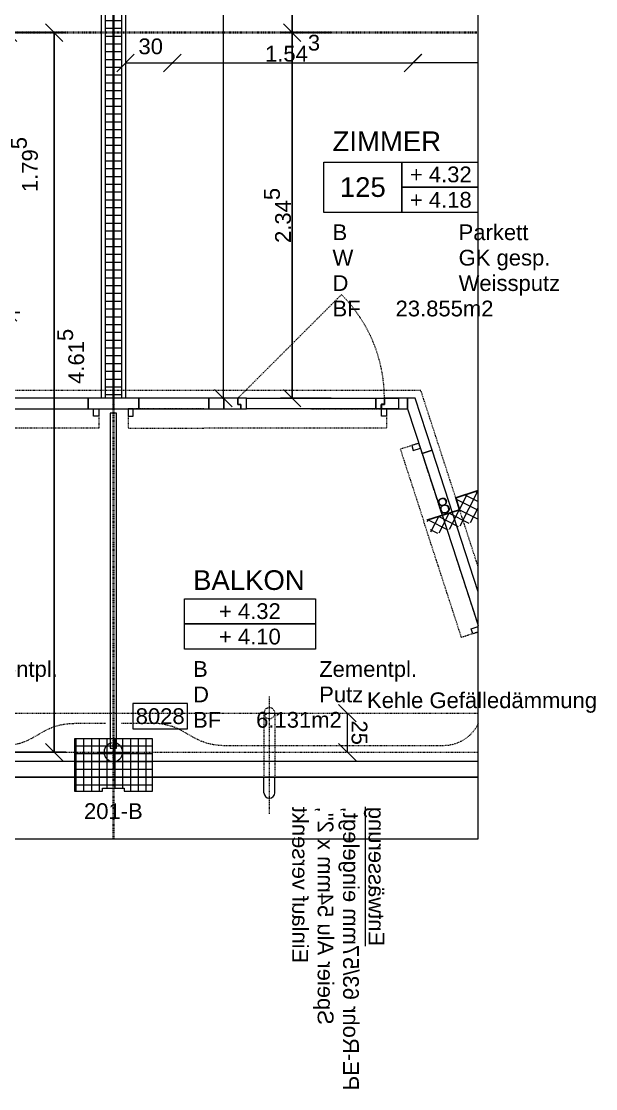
# Model space of a CAD drawing. Header units: metres. Extents: x -1 to 282, y -100 to 261.
# Drawn here: x 181.9 to 276.2, y -99.9 to 75.5 of the extents above; entities that cross this region are included whole.
import ezdxf

# ---------------------------------------------------------------- set-up
doc = ezdxf.new("R2010")
doc.units = ezdxf.units.M
doc.header["$LTSCALE"] = 0.00508
doc.header["$PDMODE"] = 1
for name, pattern in [('gestrichelt-klein', [0.19685, 0.068898, -0.127953]), ('Ohne Titel-13', [0.277778, 0.138889, -0.138889]), ('Ohne Titel-16', [0.19684, 0.069505, -0.127335]), ('Ohne Titel-2', [0.590515, 0.393675, -0.19684]), ('Ohne Titel-6', [1.0537, 0.590515, -0.19684, 0.069505, -0.19684]), ('Ohne Titel-9', [2.558905, 1.968385, -0.19684, 0.19684, -0.19684])]:
    doc.linetypes.add(name, pattern=pattern)
for name, color, linetype, lineweight in [('211.5_Beton', 7, 'Continuous', 25), ('211.5_Betonkante', 7, 'Ohne Titel-2', 18), ('211.5_Sichtbeton', 7, 'Continuous', 25), ('212.2_Betonelemente', 7, 'Continuous', 18), ('221_Fenster', 7, 'Continuous', 9), ('221_Fensterrahmen', 7, 'Continuous', 13), ('228_Sonnenschutz', 7, 'Ohne Titel-13', 9), ('Linien-0.03', 7, 'Continuous', 5), ('Linien-0.06', 7, 'Continuous', 5), ('Linien-gestrichelt', 7, 'gestrichelt-klein', 5), ('Linien-gestrichelt 0.13', 7, 'Ohne Titel-16', 13), ('Linien-stripu', 7, 'Ohne Titel-6', 5), ('Symbole', 7, 'Continuous', 5), ('Text-Raumstempel', 7, 'Continuous', 5)]:
    doc.layers.add(name, color=color, linetype=linetype, lineweight=lineweight)
for name, color, linetype, lineweight, true_color in [('271_Gipserarbeiten-LBW 15.5cm', 7, 'Continuous', 18, 0x428110), ('Bemaßung-Leichtbau', 7, 'Continuous', 5, 0xb54400), ('Bemaßung-Rohbau', 7, 'Continuous', 5, 0x000000), ('Linien-Achsen', 7, 'Ohne Titel-9', 35, 0x0099ff), ('Text-allgemein', 7, 'Continuous', 5, 0x000000), ('Text-Koordinaten', 7, 'Continuous', 5, 0x000000)]:
    doc.layers.add(name, color=color, linetype=linetype, lineweight=lineweight, true_color=true_color)
doc.styles.add('Arial', font='arial.ttf')
doc.styles.add('Arial (bold)', font='')
doc.styles.get('Arial (bold)').set_extended_font_data('Arial', bold=True)
doc.dimstyles.new('vbk_50', dxfattribs={"dimtxt": 101.016365, "dimasz": 0.002245, "dimexe": 0.0015, "dimexo": 0.003, "dimgap": 0.0005, "dimtad": 1, "dimdec": 3, "dimzin": 3, "dimdsep": 46, "dimtxsty": 'Arial', "dimblk": 'VW_SLASH', "dimblk1": 'VW_SLASH', "dimblk2": 'VW_SLASH', "dimcen": 0, "dimdle": 0.002, "dimazin": 0, "dimtfac": 0.9, "dimtdec": 3, "dimtix": 1, "dimtmove": 0, "dimatfit": 0, "dimldrblk": 'DOT', "dimfxl": 0.005, "dimfxlon": 1, "dimfrac": 2, "dimtolj": 1, "dimtzin": 3, "dimarcsym": 0})
pattern_1 = [(0, (0, 0), (3e-18, -0.05), [])]

# ---------------------------------------------------------------- blocks, each defined once
blk = doc.blocks.new('GRUP_GR_Garderobenwand (2D)')
at = {"layer": 'Linien-0.03', "linetype": 'Continuous', "lineweight": 5}
h = blk.add_hatch(dxfattribs=at)
h.set_pattern_fill('DÄMMSTOFF 1MM', angle=-90, style=0, pattern_type=2)
h.set_pattern_definition(pattern_1)
h.paths.add_polyline_path([(-0.0025, -2.4095), (-0.0525, -2.4095), (-0.0525, -6.82), (-0.0025, -6.82)])
h = blk.add_hatch(dxfattribs=at)
h.set_pattern_fill('DÄMMSTOFF 1MM', angle=-90, style=0, pattern_type=2)
h.set_pattern_definition(pattern_1)
h.paths.add_polyline_path([(0.0525, -2.4095), (0.0025, -2.4095), (0.0025, -6.82), (0.0525, -6.82)])
at = {"layer": '271_Gipserarbeiten-LBW 15.5cm'}
for p, q in [((-0.0775, -2.4095), (-0.0775, -6.82)), ((0.0775, -2.4095), (0.0775, -6.82)), ((-0.0775, -6.82), (0.0775, -6.82))]:
    blk.add_line(p, q, dxfattribs=at)
at = {"layer": 'Linien-0.03'}
for p, q in [((-0.0775, -2.4095), (-0.0775, -6.82)), ((-0.0525, -2.4095), (-0.0525, -6.82)), ((-0.0025, -2.4095), (-0.0025, -6.82)), ((0.0025, -2.4095), (0.0025, -6.82)), ((0.0525, -2.4095), (0.0525, -6.82)), ((0.0775, -2.4095), (0.0775, -6.82))]:
    blk.add_line(p, q, dxfattribs=at)
at = {"layer": 'Linien-0.03', "color": 7, "linetype": 'Continuous', "lineweight": 5}
for p, q in [((-0.0525, -2.4095), (-0.0525, -6.82)), ((-0.0025, -2.4095), (-0.0025, -6.82)), ((0.0025, -2.4095), (0.0025, -6.82)), ((0.0525, -2.4095), (0.0525, -6.82))]:
    blk.add_line(p, q, dxfattribs=at)
at = {"layer": 'Linien-0.03', "flags": 128}
blk.add_lwpolyline([(-0.02, -6.915), (0.02, -6.915), (0.02, -9.065), (-0.02, -9.065)], close=True, dxfattribs=at)
at = {"layer": 'Linien-0.03', "linetype": 'Continuous', "lineweight": 5}
blk.add_point((0, -6.82), dxfattribs=at)
blk = doc.blocks.new('228')
at = {"layer": '228_Sonnenschutz', "linetype": 'Continuous', "flags": 128}
blk.add_lwpolyline([(0.035, 0), (0.0684, 0), (0.0684, -0.0483), (0.035, -0.0483)], close=True, dxfattribs=at)
at = {"layer": '228_Sonnenschutz', "flags": 128}
blk.add_lwpolyline([(-0.4166, 0), (0.0684, 0), (0.0684, -0.125), (-0.4166, -0.125)], dxfattribs=at)
at = {"layer": 'Linien-0.03', "linetype": 'Continuous', "lineweight": 5}
blk.add_point((0, 0), dxfattribs=at)
blk = doc.blocks.new('GRUP_GR_Zi-Typ2.0 (2D)')
at = {"layer": '221_Fenster', "flags": 128}
blk.add_lwpolyline([(0.1625, -6.745), (1.3462, -6.745), (1.3462, -6.812), (0.1625, -6.812)], close=True, dxfattribs=at)
at = {"layer": '221_Fensterrahmen', "flags": 128}
blk.add_lwpolyline([(0, -6.745), (0.1625, -6.745), (0.1625, -6.812), (0, -6.812)], close=True, dxfattribs=at)
at = {"layer": '228_Sonnenschutz'}
blk.add_line((0.5791, -6.937), (1.9996, -6.937), dxfattribs=at)
at = {"layer": '221_Fensterrahmen', "color": 7, "xscale": -1, "rotation": 1.426656773092975e-05}
blk.add_blockref('228', (0.1625, -6.812), dxfattribs=at)
at = {"layer": 'Symbole', "color": 7}
blk.add_blockref('GRUP_GR_Garderobenwand (2D)', (0, 0.075), dxfattribs=at)
blk = doc.blocks.new('VW_SLASH')
at = {"color": 0, "linetype": 'ByBlock', "lineweight": -2}
blk.add_line((0.5, 0), (-1, 0), dxfattribs=at)
at = {"color": 0, "lineweight": 20, "flags": 128}
blk.add_lwpolyline([(25, 25), (-25, -25)], dxfattribs=at)
blk = doc.blocks.new('*D160')
at = {"layer": 'Bemaßung-Leichtbau', "color": 0, "lineweight": -2, "transparency": 16777216}
for p, q in [((232.8, 119.9), (224.47, 119.9)), ((226.4, 73.71), (226.4, 119.84)), ((232.8, 73.65), (224.47, 73.65))]:
    blk.add_line(p, q, dxfattribs=at)
at = {"layer": 'Defpoints', "color": 0, "transparency": 16777216}
for p in [(226.4, 119.9), (254.32, 119.9), (254.32, 73.65)]:
    blk.add_point(p, dxfattribs=at)
at = {"layer": 'Bemaßung-Leichtbau', "color": 0, "lineweight": -2, "transparency": 16777216, "xscale": 0.05752405278592275, "yscale": 0.05752405278592275, "zscale": 0.05752405278592275}
for p, rotation in [((226.4, 119.9), 90), ((226.4, 73.65), 270)]:
    blk.add_blockref('VW_SLASH', p, dxfattribs=dict(at, rotation=rotation))
at = {"layer": 'Bemaßung-Leichtbau', "color": 0, "transparency": 16777216, "insert": (224, 96.78), "char_height": 2.5886, "attachment_point": 5, "rotation": 90, "style": 'Arial'}
blk.add_mtext('\\A1;1.80\\S5^ ;', dxfattribs=at)
blk = doc.blocks.new('_DOT')
at = {"color": 0, "linetype": 'ByBlock', "lineweight": -2}
blk.add_line((-0.5, 0), (-1, 0), dxfattribs=at)
at = {"color": 0, "linetype": 'ByBlock', "const_width": 0.5}
blk.add_lwpolyline([(-0.25, 0, 1), (0.25, 0, 1)], format="xyb", close=True, dxfattribs=at)
blk = doc.blocks.new('*D161')
at = {"layer": 'Bemaßung-Leichtbau', "color": 0, "lineweight": -2, "transparency": 16777216}
for p, q in [((232.8, 73.65), (224.47, 73.65)), ((226.4, 13.62), (226.4, 73.59)), ((232.8, 13.56), (224.47, 13.56))]:
    blk.add_line(p, q, dxfattribs=at)
at = {"layer": 'Defpoints', "color": 0, "transparency": 16777216}
for p in [(226.4, 73.65), (254.32, 73.65), (239.94, 13.56)]:
    blk.add_point(p, dxfattribs=at)
at = {"layer": 'Bemaßung-Leichtbau', "color": 0, "lineweight": -2, "transparency": 16777216, "xscale": 0.05752405278592275, "yscale": 0.05752405278592275, "zscale": 0.05752405278592275}
for p, rotation in [((226.4, 73.65), 90), ((226.4, 13.56), 270)]:
    blk.add_blockref('VW_SLASH', p, dxfattribs=dict(at, rotation=rotation))
at = {"layer": 'Bemaßung-Leichtbau', "color": 0, "transparency": 16777216, "insert": (224, 43.6), "char_height": 2.5886, "attachment_point": 5, "rotation": 90, "style": 'Arial'}
blk.add_mtext('\\A1;2.34\\S5^ ;', dxfattribs=at)
blk = doc.blocks.new('MÖB_GR_Vorhangschiene-2')
at = {"layer": 'Linien-stripu', "flags": 128}
blk.add_lwpolyline([(2.5715, 1.993), (2.5715, 1.843, -0.078702), (2.4943, 1.3552), (2.3923, 1.0413, -0.078657), (2.1233, 0.5133), (1.9604, 0.289, -0.240126), (1.475, 0.0416), (0.7132, 0.0413, -0.131652), (0.5132, 0.0949), (0.45, 0.1314, 0.131652), (0.25, 0.185), (0.05, 0.185)], format="xyb", dxfattribs=at)
blk = doc.blocks.new('Stamp CW-113')
at = {"layer": 'Text-Raumstempel', "flags": 128}
for points in [[(0.1, -0.297), (0.94, -0.297), (0.94, -0.458), (0.1, -0.458)], [(0.1, -0.458), (0.94, -0.458), (0.94, -0.619), (0.1, -0.619)]]:
    blk.add_lwpolyline(points, close=True, dxfattribs=at)
at = {"layer": 'Text-Raumstempel', "linetype": 'Continuous', "lineweight": 5}
for p in [(0, 0), (1.04, 0), (0, -1.22), (1.04, -1.22)]:
    blk.add_point(p, dxfattribs=at)
at = {"layer": 'Text-Raumstempel', "line_spacing_factor": 0.967741, "style": 'Arial'}
for s, insert, char_height, attachment_point in [('BALKON', (0.156, -0.2417), 0.12627, 7), ('B^I^IZementpl.\\PD^I^IPutz\\PBF^I6.508m2', (0.156, -0.6964), 0.101016, 1)]:
    blk.add_mtext(s, dxfattribs=dict(at, insert=insert, char_height=char_height, attachment_point=attachment_point))
at = {"layer": 'Text-Raumstempel', "insert": (0.52, -0.458), "char_height": 0.10102, "width": 0.778093, "attachment_point": 5, "line_spacing_factor": 0.967741, "style": 'Arial'}
blk.add_mtext('+ 4.32\\P+ 4.10', dxfattribs=at)
blk = doc.blocks.new('Stamp CW-114')
at = {"layer": 'Text-Raumstempel', "flags": 128}
for points in [[(0.1, -0.297), (0.94, -0.297), (0.94, -0.458), (0.1, -0.458)], [(0.1, -0.458), (0.94, -0.458), (0.94, -0.619), (0.1, -0.619)]]:
    blk.add_lwpolyline(points, close=True, dxfattribs=at)
at = {"layer": 'Text-Raumstempel', "linetype": 'Continuous', "lineweight": 5}
for p in [(0, 0), (1.04, 0), (0, -1.22), (1.04, -1.22)]:
    blk.add_point(p, dxfattribs=at)
at = {"layer": 'Text-Raumstempel', "line_spacing_factor": 0.967741, "style": 'Arial'}
for s, insert, char_height, attachment_point in [('BALKON', (0.156, -0.2417), 0.12627, 7), ('B^I^IZementpl.\\PD^I^IPutz\\PBF^I6.131m2', (0.156, -0.6964), 0.101016, 1)]:
    blk.add_mtext(s, dxfattribs=dict(at, insert=insert, char_height=char_height, attachment_point=attachment_point))
at = {"layer": 'Text-Raumstempel', "insert": (0.52, -0.458), "char_height": 0.10102, "width": 0.778093, "attachment_point": 5, "line_spacing_factor": 0.967741, "style": 'Arial'}
blk.add_mtext('+ 4.32\\P+ 4.10', dxfattribs=at)
blk = doc.blocks.new('E_GR_01')
at = {"layer": '212.2_Betonelemente', "linetype": 'Continuous', "lineweight": 5}
h = blk.add_hatch(dxfattribs=at)
h.set_pattern_fill('BETONFERTIGTEIL 1MM', style=0, pattern_type=2)
h.set_pattern_definition([(0, (0, 0), (0, 0.05), []), (90, (0, 0), (0.05, 0), [])])
h.paths.add_polyline_path([(-0.25, 0.085), (-0.25, -0.25), (-0.07, -0.25), (-0.07, -0.23), (0.07, -0.23), (0.07, -0.25), (0.25, -0.25), (0.25, 0.085)])
at = {"layer": '211.5_Beton', "linetype": 'Continuous', "lineweight": 5}
blk.add_point((0, 0), dxfattribs=at)
at = {"layer": '212.2_Betonelemente', "flags": 128}
blk.add_lwpolyline([(-0.25, 0.085), (-0.25, -0.25), (-0.07, -0.25), (-0.07, -0.23), (0.07, -0.23), (0.07, -0.25), (0.25, -0.25), (0.25, 0.085)], close=True, dxfattribs=at)
at = {"layer": '212.2_Betonelemente', "linetype": 'Continuous', "lineweight": 5}
blk.add_point((0, 0), dxfattribs=at)
blk = doc.blocks.new('*D171')
at = {"layer": 'Bemaßung-Rohbau', "color": 0, "lineweight": -2, "transparency": 16777216}
for p, q in [((173.31, 73.65), (181.64, 73.65)), ((179.72, 27.71), (179.72, 73.59)), ((173.31, 27.65), (181.64, 27.65))]:
    blk.add_line(p, q, dxfattribs=at)
at = {"layer": 'Defpoints', "color": 0, "transparency": 16777216}
for p in [(163.86, 73.65), (179.72, 73.65), (78.52, 27.65)]:
    blk.add_point(p, dxfattribs=at)
at = {"layer": 'Bemaßung-Rohbau', "color": 0, "lineweight": -2, "transparency": 16777216, "xscale": 0.05752405278592275, "yscale": 0.05752405278592275, "zscale": 0.05752405278592275}
for p, rotation in [((179.72, 73.65), 90), ((179.72, 27.65), 270)]:
    blk.add_blockref('VW_SLASH', p, dxfattribs=dict(at, rotation=rotation))
at = {"layer": 'Bemaßung-Rohbau', "color": 0, "transparency": 16777216, "insert": (182.43, 51.96), "char_height": 2.5886, "attachment_point": 5, "rotation": 90, "style": 'Arial'}
blk.add_mtext('\\A1;1.79\\S5^ ;', dxfattribs=at)
blk = doc.blocks.new('*D176')
at = {"layer": 'Bemaßung-Rohbau', "color": 0, "lineweight": -2, "transparency": 16777216}
for p, q in [((180.91, 73.65), (189.23, 73.65)), ((187.31, -44.55), (187.31, 73.59)), ((180.91, -44.61), (189.23, -44.61))]:
    blk.add_line(p, q, dxfattribs=at)
at = {"layer": 'Defpoints', "color": 0, "transparency": 16777216}
for p in [(163.86, 73.65), (187.31, 73.65), (163.86, -44.61)]:
    blk.add_point(p, dxfattribs=at)
at = {"layer": 'Bemaßung-Rohbau', "color": 0, "lineweight": -2, "transparency": 16777216, "xscale": 0.05752405278592275, "yscale": 0.05752405278592275, "zscale": 0.05752405278592275}
for p, rotation in [((187.31, 73.65), 90), ((187.31, -44.61), 270)]:
    blk.add_blockref('VW_SLASH', p, dxfattribs=dict(at, rotation=rotation))
at = {"layer": 'Bemaßung-Rohbau', "color": 0, "transparency": 16777216, "insert": (190.03, 20.44), "char_height": 2.5886, "attachment_point": 5, "rotation": 90, "style": 'Arial'}
blk.add_mtext('\\A1;4.61\\S5^ ;', dxfattribs=at)
blk = doc.blocks.new('Stamp CW-177')
at = {"layer": 'Linien-0.03', "color": 5, "lineweight": 13, "true_color": 0x0000ff, "flags": 128}
blk.add_lwpolyline([(0.125, -0.1506), (0.475, -0.1506), (0.475, -0.3116), (0.125, -0.3116)], close=True, dxfattribs=at)
at = {"layer": 'Linien-Achsen', "color": 5, "linetype": 'Continuous', "lineweight": 13, "true_color": 0x0000ff}
for p, q in [((0, -0.1), (0, 0.1)), ((-0.1, 0), (0.1, 0))]:
    blk.add_line(p, q, dxfattribs=at)
blk.add_circle((0, 0), 0.06, dxfattribs=at)
at = {"layer": 'Text-Raumstempel', "linetype": 'Continuous', "lineweight": 5}
blk.add_point((0, 0), dxfattribs=at)
at = {"layer": 'Text-Raumstempel', "color": 5, "true_color": 0x0000ff, "extrusion": (0, 0, -1), "insert": (0.3, -0.2304), "char_height": 0.10102, "width": 0.35, "attachment_point": 5, "text_direction": (1, 0, 0), "line_spacing_factor": 0.967741, "style": 'Arial'}
blk.add_mtext('8028', dxfattribs=at)
blk = doc.blocks.new('*D180')
at = {"layer": 'Defpoints', "color": 0, "transparency": 16777216}
for p in [(224.57, -38.2), (235.46, -38.2), (224.57, -44.61)]:
    blk.add_point(p, dxfattribs=at)
at = {"layer": 'Linien-0.03', "color": 0, "lineweight": -2, "transparency": 16777216}
for p, q in [((235.33, -38.2), (235.5, -38.2)), ((235.46, -44.55), (235.46, -38.26)), ((235.33, -44.61), (235.5, -44.61))]:
    blk.add_line(p, q, dxfattribs=at)
at = {"layer": 'Linien-0.03', "color": 0, "lineweight": -2, "transparency": 16777216, "xscale": 0.05752405278592275, "yscale": 0.05752405278592275, "zscale": 0.05752405278592275}
for p, rotation in [((235.46, -38.2), 90), ((235.46, -44.61), 270)]:
    blk.add_blockref('VW_SLASH', p, dxfattribs=dict(at, rotation=rotation))
at = {"layer": 'Linien-0.03', "color": 0, "transparency": 16777216, "insert": (237.43, -41.41), "char_height": 2.589, "attachment_point": 5, "rotation": 270, "style": 'Arial'}
blk.add_mtext('\\A1;25', dxfattribs=at)
blk = doc.blocks.new('FEN_GR-Tür')
at = {"layer": '221_Fenster', "flags": 128}
blk.add_lwpolyline([(-0.415, 0.035), (0.415, 0.035), (0.415, -0.032), (-0.415, -0.032)], close=True, dxfattribs=at)
at = {"layer": '221_Fensterrahmen', "flags": 128}
for points in [[(-0.56, 0.035), (-0.56, -0.032), (-0.45, -0.032), (-0.45, -0.004), (-0.47, -0.004), (-0.47, 0.035)], [(-0.47, 0.035), (-0.47, -0.004), (-0.45, -0.004), (-0.45, -0.032), (-0.415, -0.032), (-0.415, 0.035)], [(0.47, 0.035), (0.47, -0.004), (0.45, -0.004), (0.45, -0.032), (0.415, -0.032), (0.415, 0.035)], [(0.56, 0.035), (0.56, -0.032), (0.45, -0.032), (0.45, -0.004), (0.47, -0.004), (0.47, 0.035)]]:
    blk.add_lwpolyline(points, close=True, dxfattribs=at)
at = {"layer": 'Linien-gestrichelt'}
blk.add_line((-0.47, 0.035), (0.1947, 0.6997), dxfattribs=at)
blk.add_arc((-0.47, 0.035), 0.94, 0, 45, dxfattribs=at)
blk = doc.blocks.new('*E186')
at = {"layer": '221_Fenster', "flags": 128}
blk.add_lwpolyline([(15.7, 39.31), (4.16, 39.31), (4.16, 37.59), (15.7, 37.59)], close=True, dxfattribs=at)
for points in [[(52.35, 30.78), (50.72, 30.25), (59.68, 2.66), (59.91, 2.73)], [(59.91, 7.51), (52.35, 30.78)]]:
    blk.add_lwpolyline(points, dxfattribs=at)
at = {"layer": '221_Fensterrahmen', "flags": 128}
for points in [[(4.16, 37.59), (4.16, 39.31), (0, 39.31), (0, 37.59)], [(18.13, 37.59), (18.13, 39.31), (15.7, 39.31), (15.7, 37.59)], [(44.53, 38.31), (44.02, 38.31), (44.02, 37.59), (48.33, 37.59), (48.33, 39.31), (44.53, 39.31)], [(52.35, 30.78), (49.58, 39.31), (48.33, 39.31), (48.33, 37.59), (50.72, 30.25)]]:
    blk.add_lwpolyline(points, close=True, dxfattribs=at)
blk.add_lwpolyline([(59.91, 2.73), (59.68, 2.66), (59.91, 1.95)], dxfattribs=at)
at = {"layer": '228_Sonnenschutz'}
for p, q in [((32.45, 34.39, 0), (14.84, 34.39, 0)), ((53.34, 11.82, 0), (50.97, 19.11, 0))]:
    blk.add_line(p, q, dxfattribs=at)
at = {"layer": '228_Sonnenschutz', "flags": 128}
for points in [[(56.38, 12.81), (59.91, 1.95)], [(59.91, 0.89), (57.18, 0), (53.34, 11.82)]]:
    blk.add_lwpolyline(points, dxfattribs=at)
at = {"layer": '228_Sonnenschutz', "linetype": 'Continuous', "flags": 128}
blk.add_lwpolyline([(59.91, 0.89), (59.05, 0.61), (58.78, 1.42), (59.91, 1.79)], dxfattribs=at)
at = {"layer": 'Bemaßung-Leichtbau', "linetype": 'Continuous', "lineweight": 5}
for p in [(0, 152.33, 0), (1.99, 152.33, 0), (9.93, 152.33, 0), (35.78, 145.66, 0), (49.2, 145.66, 0), (49.2, 145.66, 0)]:
    blk.add_point(p, dxfattribs=at)
at = {"layer": 'Bemaßung-Rohbau', "linetype": 'Continuous', "lineweight": 5}
blk.add_point((49.58, 39.31, 0), dxfattribs=at)
at = {"layer": 'Linien-0.03', "linetype": 'Continuous', "lineweight": 5}
blk.add_point((59.68, 2.66, 0), dxfattribs=at)
at = {"layer": '221_Fenster', "color": 7, "extrusion": (0, 0, -1), "xscale": -25.62519252307169, "yscale": 25.62519252307169, "zscale": -25.62519252307169}
blk.add_blockref('FEN_GR-Tür', (-32.48, 38.41, 0), dxfattribs=at)
at = {"layer": '221_Fensterrahmen', "color": 7, "xscale": -25.62519252307169, "yscale": 25.62519252307169, "zscale": 25.62519252307169}
blk.add_blockref('228', (4.16, 37.59, 0), dxfattribs=at)
at = {"layer": '221_Fensterrahmen', "color": 7, "extrusion": (0, 0, -1), "xscale": -25.62519252307169, "yscale": 25.62519252307169, "zscale": -25.62519252307169}
blk.add_blockref('228', (-43.12, 37.59, 0), dxfattribs=at)
at = {"layer": '221_Fensterrahmen', "color": 7, "xscale": -25.62519252307169, "yscale": 25.62519252307169, "zscale": 25.62519252307169, "rotation": 288.0001310296965}
blk.add_blockref('228', (50.72, 30.25, 0), dxfattribs=at)
blk = doc.blocks.new('*D190')
at = {"layer": 'Bemaßung-Leichtbau', "color": 0, "lineweight": -2, "transparency": 16777216}
for p, q in [((199.01, 68.78), (199.01, 68.61)), ((206.64, 68.65), (199.07, 68.65)), ((206.7, 68.78), (206.7, 68.61))]:
    blk.add_line(p, q, dxfattribs=at)
at = {"layer": 'Defpoints', "color": 0, "transparency": 16777216}
for p in [(199.01, 126.58), (206.7, 126.58), (199.01, 68.65)]:
    blk.add_point(p, dxfattribs=at)
at = {"layer": 'Bemaßung-Leichtbau', "color": 0, "lineweight": -2, "transparency": 16777216, "xscale": 0.05752405278592275, "yscale": 0.05752405278592275, "zscale": 0.05752405278592275, "rotation": 180}
blk.add_blockref('VW_SLASH', (199.01, 68.65), dxfattribs=at)
at = {"layer": 'Bemaßung-Leichtbau', "color": 0, "lineweight": -2, "transparency": 16777216, "xscale": 0.05752405278592275, "yscale": 0.05752405278592275, "zscale": 0.05752405278592275}
blk.add_blockref('VW_SLASH', (206.7, 68.65), dxfattribs=at)
at = {"layer": 'Bemaßung-Leichtbau', "color": 0, "transparency": 16777216, "insert": (203.16, 71.37), "char_height": 2.589, "attachment_point": 5, "style": 'Arial'}
blk.add_mtext('\\A1;30', dxfattribs=at)
blk = doc.blocks.new('*D191')
at = {"layer": 'Bemaßung-Leichtbau', "color": 0, "lineweight": -2, "transparency": 16777216}
for p, q in [((206.7, 68.78), (206.7, 68.61)), ((246.17, 68.65), (206.76, 68.65)), ((246.23, 68.78), (246.23, 68.61))]:
    blk.add_line(p, q, dxfattribs=at)
at = {"layer": 'Defpoints', "color": 0, "transparency": 16777216}
for p in [(206.7, 126.58), (246.23, 119.9), (206.7, 68.65)]:
    blk.add_point(p, dxfattribs=at)
at = {"layer": 'Bemaßung-Leichtbau', "color": 0, "lineweight": -2, "transparency": 16777216, "xscale": 0.05752405278592275, "yscale": 0.05752405278592275, "zscale": 0.05752405278592275, "rotation": 180}
blk.add_blockref('VW_SLASH', (206.7, 68.65), dxfattribs=at)
at = {"layer": 'Bemaßung-Leichtbau', "color": 0, "lineweight": -2, "transparency": 16777216, "xscale": 0.05752405278592275, "yscale": 0.05752405278592275, "zscale": 0.05752405278592275}
blk.add_blockref('VW_SLASH', (246.23, 68.65), dxfattribs=at)
at = {"layer": 'Bemaßung-Leichtbau', "color": 0, "transparency": 16777216, "insert": (226.46, 71.07), "char_height": 2.5886, "attachment_point": 5, "style": 'Arial'}
blk.add_mtext('\\A1;1.54\\S3^ ;', dxfattribs=at)
blk = doc.blocks.new('*D200')
at = {"layer": 'Bemaßung-Leichtbau', "color": 0, "lineweight": -2, "transparency": 16777216}
for p, q in [((214.96, 126.58), (215.13, 126.58)), ((215.09, 13.62), (215.09, 126.52)), ((214.96, 13.56), (215.13, 13.56))]:
    blk.add_line(p, q, dxfattribs=at)
at = {"layer": 'Defpoints', "color": 0, "transparency": 16777216}
for p in [(206.95, 126.58), (215.09, 126.58), (206.4, 13.56)]:
    blk.add_point(p, dxfattribs=at)
at = {"layer": 'Bemaßung-Leichtbau', "color": 0, "lineweight": -2, "transparency": 16777216, "xscale": 0.05752405278592275, "yscale": 0.05752405278592275, "zscale": 0.05752405278592275}
for p, rotation in [((215.09, 126.58), 90), ((215.09, 13.56), 270)]:
    blk.add_blockref('VW_SLASH', p, dxfattribs=dict(at, rotation=rotation))
at = {"layer": 'Bemaßung-Leichtbau', "color": 0, "transparency": 16777216, "insert": (217.81, 82.01), "char_height": 2.589, "attachment_point": 5, "rotation": 90, "style": 'Arial'}
blk.add_mtext('\\A1;4.41', dxfattribs=at)
blk = doc.blocks.new('*E242')
at = {"layer": 'Linien-gestrichelt', "lineweight": 18, "flags": 128}
blk.add_lwpolyline([(0, 51.25), (58.49, 51.25), (104.84, 36.19), (116.6, 0), (225.58, 0)], dxfattribs=at)
at = {"layer": 'Linien-0.03', "insert": (207.33, 3.42), "char_height": 2.5886, "attachment_point": 1, "line_spacing_factor": 0.967741, "style": 'Arial'}
blk.add_mtext('Kehle Gefälledämmung', dxfattribs=at)
blk = doc.blocks.new('*E244')
at = {"layer": 'Linien-stripu', "elevation": 0, "flags": 128}
blk.add_lwpolyline([(59.91, 4.66, -0.286991), (54.15, 1.06), (18.28, 1.06, -0.131652), (13.15, 2.43), (11.53, 3.37, 0.131652), (6.41, 4.74), (1.28, 4.74)], format="xyb", dxfattribs=at)
at = {"layer": 'Linien-stripu', "linetype": 'Continuous', "lineweight": 5}
blk.add_point((0, 0, 0), dxfattribs=at)
blk = doc.blocks.new('*E246')
at = {"layer": 'Linien-0.03', "linetype": 'Continuous', "lineweight": 5}
for p in [(0, 39.95), (0, 0)]:
    blk.add_point(p, dxfattribs=at)
at = {"layer": 'Text-Raumstempel', "flags": 128}
blk.add_lwpolyline([(2.43, 27.7), (15.25, 27.7), (15.25, 19.45), (2.43, 19.45)], close=True, dxfattribs=at)
for points in [[(15.25, 27.7), (27.78, 27.7)], [(27.78, 23.58), (15.25, 23.58), (15.25, 27.7)], [(15.25, 23.58), (27.78, 23.58)], [(27.78, 19.45), (15.25, 19.45), (15.25, 23.58)]]:
    blk.add_lwpolyline(points, dxfattribs=at)
at = {"layer": 'Text-Raumstempel', "line_spacing_factor": 0.967741, "style": 'Arial'}
for s, insert, char_height, attachment_point in [('\\PZIMMER', (3.87, 37.97), 3.236, 1), ('+ 4.32\\P+ 4.18', (21.65, 23.58), 2.589, 5), ('125', (8.84, 23.58), 3.236, 5), ('B^I^IParkett\\PW^I^IGK gesp.^I\\PD^I^IWeissputz\\PBF^I23.855m2', (3.87, 17.47), 2.5886, 1)]:
    blk.add_mtext(s, dxfattribs=dict(at, insert=insert, char_height=char_height, attachment_point=attachment_point))
blk = doc.blocks.new('*E248')
at = {"layer": 'Linien-0.03', "linetype": 'Continuous', "lineweight": 5}
for p in [(0, 45.05), (0, 0)]:
    blk.add_point(p, dxfattribs=at)
at = {"layer": 'Text-Raumstempel', "flags": 128}
blk.add_lwpolyline([(2.43, 32.8), (15.25, 32.8), (15.25, 24.55), (2.43, 24.55)], close=True, dxfattribs=at)
for points in [[(15.25, 32.8), (27.78, 32.8)], [(27.78, 28.67), (15.25, 28.67), (15.25, 32.8)], [(15.25, 28.67), (27.78, 28.67)], [(27.78, 24.55), (15.25, 24.55), (15.25, 28.67)]]:
    blk.add_lwpolyline(points, dxfattribs=at)
at = {"layer": 'Text-Raumstempel', "line_spacing_factor": 0.967741, "style": 'Arial'}
for s, insert, char_height, attachment_point in [('Typ 1.0{\\H1.25x;\\PBAD}', (3.87, 43.07), 2.5886, 1), ('+ 4.32\\P+ 4.18', (21.65, 28.67), 2.589, 5), ('125.1', (8.84, 28.67), 3.236, 5), ('B^I^IPlatten\\PW^I^IPlatten\\PD^I^IGK abgeh.\\PBF^I5.220m2', (3.87, 22.56), 2.5886, 1)]:
    blk.add_mtext(s, dxfattribs=dict(at, insert=insert, char_height=char_height, attachment_point=attachment_point))
at = {"layer": 'Text-Raumstempel', "insert": (3.87, 4.54), "char_height": 1.9414, "width": 37.5153, "attachment_point": 1, "line_spacing_factor": 0.967741, "style": 'Arial (bold)'}
blk.add_mtext('siehe Pl.-Nr. 7509', dxfattribs=at)
blk = doc.blocks.new('E_GR_221')
at = {"layer": 'Linien-0.03', "linetype": 'Continuous', "lineweight": 5}
for p in [(0, 0), (0.022, 0), (-0.2896, -0.25), (0.1982, -0.3273)]:
    blk.add_point(p, dxfattribs=at)
at = {"layer": 'Text-allgemein', "insert": (-0.0579, -0.3655), "char_height": 0.10102, "attachment_point": 2, "rotation": 351, "line_spacing_factor": 0.967741, "style": 'Arial'}
blk.add_mtext('221', dxfattribs=at)
blk = doc.blocks.new('E_GR_202')
at = {"layer": 'Linien-0.03', "linetype": 'Continuous', "lineweight": 5}
for p in [(-0.3361, 0.2255), (0, 0), (-0.1816, -0.25)]:
    blk.add_point(p, dxfattribs=at)
at = {"layer": 'Text-allgemein', "insert": (-0.3509, -0.0781), "char_height": 0.10102, "attachment_point": 2, "rotation": 288, "line_spacing_factor": 0.967741, "style": 'Arial'}
blk.add_mtext('202', dxfattribs=at)
blk = doc.blocks.new('E_GR_201-B')
at = {"layer": 'Linien-0.03', "linetype": 'Continuous', "lineweight": 5}
for p in [(0, 0), (-0.25, -0.25), (0.25, -0.25)]:
    blk.add_point(p, dxfattribs=at)
at = {"layer": 'Text-allgemein', "insert": (0, -0.3274), "char_height": 0.10102, "attachment_point": 2, "line_spacing_factor": 0.967741, "style": 'Arial'}
blk.add_mtext('201-B', dxfattribs=at)
blk = doc.blocks.new('*E249')
at = {"layer": '211.5_Beton', "color": 7, "xscale": 25.62519252307169, "yscale": 25.62519252307169, "zscale": 25.62519252307169}
for name, p in [('E_GR_221', (7.42, 62.28)), ('E_GR_202', (61.88, 11.03)), ('E_GR_201-B', (115.61, 11.03))]:
    blk.add_blockref(name, p, dxfattribs=at)
blk = doc.blocks.new('*E251')
at = {"layer": '211.5_Sichtbeton', "color": 7, "linetype": 'Continuous', "lineweight": 5}
for p, q in [((5.44, 1.22), (8.4, 7.02)), ((3.72, 0.66), (6.68, 6.47)), ((4.8, 5.61), (4.95, 5.91)), ((4.8, 5.61), (8.4, 3.78)), ((6.23, 6.32), (8.4, 5.21)), ((7.95, 6.88), (8.4, 6.65)), ((5.36, 3.88), (8.4, 2.34)), ((7.16, 1.78), (8.4, 4.2)), ((0.06, 1.95), (0.19, 2.21)), ((0.19, 2.21), (3.42, 0.56)), ((0.62, 0.23), (1.92, 2.77)), ((1.92, 2.77), (5.14, 1.12)), ((1.99, 0.1), (3.64, 3.33)), ((3.64, 3.33), (6.87, 1.68)), ((0.5, 0.61), (1.7, 0))]:
    blk.add_line(p, q, dxfattribs=at)
at = {"layer": '211.5_Sichtbeton', "flags": 128}
blk.add_lwpolyline([(8.4, 7.03), (4.73, 5.83), (5.36, 3.88), (0, 2.14)], dxfattribs=at)
at = {"layer": 'Linien-0.03', "insert": (4.11, 3.59), "char_height": 2.59, "attachment_point": 9, "rotation": 18, "line_spacing_factor": 0.967741, "style": 'Arial'}
blk.add_mtext('8', dxfattribs=at)
blk = doc.blocks.new('*E181')
at = {"layer": 'Linien-0.03', "lineweight": 13}
for p, q in [((18.322, 48.3389, 0), (18.322, 50.9014, 0)), ((20.1158, 48.3389, 0), (20.1158, 50.9014, 0))]:
    blk.add_line(p, q, dxfattribs=at)
blk.add_arc((19.2189, 48.3389, 0), 0.8969, 180, 0, dxfattribs=at)
at = {"layer": 'Linien-0.03', "linetype": 'Continuous', "lineweight": 5}
for p in [(19.2189, 61.4078, 0), (0, 48.5952, 0), (0, 48.5952, 0), (38.4378, 48.5952, 0), (38.4378, 48.5952, 0)]:
    blk.add_point(p, dxfattribs=at)
at = {"layer": 'Linien-gestrichelt 0.13'}
for p, q in [((18.322, 61.4078, 0), (18.322, 50.9014, 0)), ((20.1158, 61.4078, 0), (20.1158, 50.9014, 0))]:
    blk.add_line(p, q, dxfattribs=at)
for start, end in [(0, 180), (180, 0)]:
    blk.add_arc((19.2189, 61.4078, 0), 0.8969, start, end, dxfattribs=at)
at = {"layer": 'Linien-stripu', "lineweight": 13}
for p, q in [((19.2189, 44.8795, 0), (19.2189, 64.1299, 0)), ((17.297, 61.4078, 0), (21.1408, 61.4078, 0))]:
    blk.add_line(p, q, dxfattribs=at)
at = {"layer": 'Linien-0.03', "extrusion": (0, 0, -1), "insert": (30.5162, 46.0326, 0), "char_height": 2.588564, "attachment_point": 6, "text_direction": (0, 1, 0), "line_spacing_factor": 0.967741, "style": 'Arial'}
blk.add_mtext('{\\LEntwässerung}\\PPE-Rohr 63/57mm eingelegt,\\PSpeier Alu 54mm x 2", \\PEinlauf versenkt', dxfattribs=at)
at = {"layer": 'Linien-0.03'}
dim = blk.add_linear_dim(base=(32.0315, 61.4078, 0), p1=(21.1408, 55.0015, 0), p2=(21.1408, 61.4078, 0), angle=270, text='25', dimstyle='vbk_50', override={"dimscale": 25.625193, "dimtxt": 0.101016, "dimgap": 0.025, "dimlfac": 0.039024, "dimpost": '<>', "dimtxsty": 'Arial', "dimtmove": 2}, dxfattribs=at)
dim.commit()
dim.dimension.update_dxf_attribs({"geometry": '*D180', "text_midpoint": (33.9938, 58.2046, 0), "insert": (-203.4313, 99.6114)})
blk = doc.blocks.new('*E201')
at = {"layer": 'Bemaßung-Leichtbau'}
for p, q in [((49.2004, 56.6603), (49.2004, 56.4937)), ((59.9114, 56.5322), (49.2579, 56.5322))]:
    blk.add_line(p, q, dxfattribs=at)
at = {"layer": 'Bemaßung-Leichtbau', "xscale": 0.05752405278592275, "yscale": 0.05752405278592275, "zscale": 0.05752405278592275, "rotation": 180}
blk.add_blockref('VW_SLASH', (49.2004, 56.5322), dxfattribs=at)
at = {"layer": 'Bemaßung-Leichtbau'}
for base, p1, p2, angle, text, picture, middle, dimtype in [((18.0658, 114.4579), (9.3794, 1.4383), (9.9298, 114.4579), 270, '4.41', '*D200', (20.7856, 69.8911), 160), ((1.986, 56.5322), (9.6735, 114.4579), (1.986, 114.4579), 180, '30', '*D190', (6.1397, 59.252), 161)]:
    dim = blk.add_linear_dim(base=base, p1=p1, p2=p2, angle=angle, text=text, dimstyle='vbk_50', override={"dimscale": 25.625193, "dimtxt": 0.101016, "dimgap": 0.025, "dimlfac": 0.039024, "dimpost": '<>', "dimtxsty": 'Arial', "dimtmove": 2}, dxfattribs=at)
    dim.commit()
    dim.dimension.update_dxf_attribs({"geometry": picture, "text_midpoint": middle, "dimtype": dimtype, "insert": (-197.025, -12.1197)})
dim = blk.add_linear_dim(base=(9.6735, 56.5322), p1=(49.2004, 107.7825), p2=(9.6735, 114.4579), text='1.54\\S3^ ;', dimstyle='vbk_50', override={"dimscale": 25.625193, "dimtxt": 0.101016, "dimgap": 0.025, "dimlfac": 0.039024, "dimpost": '<>', "dimtxsty": 'Arial', "dimtmove": 2}, dxfattribs=at)
dim.commit()
dim.dimension.update_dxf_attribs({"geometry": '*D191', "text_midpoint": (29.4369, 58.9488), "insert": (-197.025, -12.1197)})

msp = doc.modelspace()

# ---------------------------------------------------------------- linework, layer by layer
at = {"layer": '211.5_Betonkante'}
msp.add_line((256.9364, -14.0986), (247.534, 14.8389), dxfattribs=at)
msp.add_lwpolyline([(256.9364, -14.0986), (247.534, 14.8389), (131.5977, 14.8389), (92.1646, 27.6515), (77.462, 27.6515)], dxfattribs=at)
at = {"layer": 'Linien-0.03', "linetype": 'Continuous'}
msp.add_lwpolyline([(31.3575, -58.8574), (256.9364, -58.8574), (256.9364, 259.337), (31.3575, 259.337)], close=True, dxfattribs=at)
at = {"layer": 'Linien-0.06'}
for p, q in [((256.9364, -46.1474), (142.1824, -46.1474)), ((256.9364, -48.71), (140.3206, -48.71))]:
    msp.add_line(p, q, dxfattribs=at)
msp.add_lwpolyline([(77.462, 2.5388), (88.1872, 2.5388), (127.8569, -10.3506), (140.3206, -48.71), (256.9364, -48.71)], dxfattribs=at)
at = {"layer": 'Linien-Achsen'}
for p, q in [((197.025, 195.3684), (197.025, -58.8574)), ((256.9364, 73.6488), (77.462, 73.6488))]:
    msp.add_line(p, q, dxfattribs=at)
at = {"layer": 'Linien-stripu', "lineweight": 13}
msp.add_lwpolyline([(77.462, 6.6389), (88.8365, 6.6389), (131.1107, -7.0968), (143.2994, -44.6099), (256.9364, -44.6099)], dxfattribs=at)

# ---------------------------------------------------------------- block references
at = {"layer": '212.2_Betonelemente', "color": 7, "xscale": 25.62519252307169, "yscale": 25.62519252307169, "zscale": 25.62519252307169}
msp.add_blockref('E_GR_01', (197.025, -44.6115), dxfattribs=at)
at = {"layer": 'Bemaßung-Leichtbau', "color": 7}
msp.add_blockref('*E201', (197.025, 12.1197), dxfattribs=at)
at = {"layer": 'Linien-0.03', "color": 7}
for name, p in [('*E249', (81.4156, -55.6444)), ('*E251', (248.5402, -8.6443)), ('*E181', (203.4313, -99.6114, 0))]:
    msp.add_blockref(name, p, dxfattribs=at)
at = {"layer": 'Linien-gestrichelt', "color": 7}
msp.add_blockref('*E242', (31.3575, -38.2036), dxfattribs=at)
at = {"layer": 'Symbole', "color": 7, "xscale": -25.62519252307169, "yscale": 25.62519252307169, "zscale": 25.62519252307169}
for name, p in [('GRUP_GR_Zi-Typ2.0 (2D)', (197.025, 186.3996)), ('MÖB_GR_Vorhangschiene-2', (197.025, -44.6115))]:
    msp.add_blockref(name, p, dxfattribs=at)
at = {"layer": 'Symbole', "color": 7}
for name, p in [('*E186', (197.025, -25.7534, 0)), ('*E244', (197.025, -44.6115, 0))]:
    msp.add_blockref(name, p, dxfattribs=at)
at = {"layer": 'Text-Koordinaten', "xscale": -25.62519252307169, "yscale": 25.62519252307169, "zscale": 25.62519252307169, "rotation": 180}
msp.add_blockref('Stamp CW-177', (197.025, -44.6115), dxfattribs=at)
at = {"layer": 'Text-Raumstempel'}
for name, p in [('*E248', (229.1554, 74.856)), ('*E246', (229.1554, 24.6562))]:
    msp.add_blockref(name, p, dxfattribs=at)
at = {"layer": 'Text-Raumstempel', "xscale": 25.62519252307169, "yscale": 25.62519252307169, "zscale": 25.62519252307169}
for name, p in [('Stamp CW-113', (147.1171, -11.8006)), ('Stamp CW-114', (206.1219, -11.8006))]:
    msp.add_blockref(name, p, dxfattribs=at)

# ---------------------------------------------------------------- dimensions: what is measured, and where the dimension line sits
at = {"layer": 'Bemaßung-Leichtbau'}
for base, p1, p2, text, picture, middle in [((226.395, 119.9022), (254.3192, 73.6488), (254.3192, 119.9022), '1.80\\S5^ ;', '*D160', (224.0022, 96.7755)), ((226.395, 73.6488), (239.9405, 13.5577), (254.3192, 73.6488), '2.34\\S5^ ;', '*D161', (224.0013, 43.6032))]:
    dim = msp.add_linear_dim(base=base, p1=p1, p2=p2, angle=270, text=text, dimstyle='vbk_50', override={"dimscale": 25.625193, "dimtxt": 0.101016, "dimexe": 0.075, "dimgap": 0.025, "dimlfac": 0.039024, "dimpost": '<>', "dimtxsty": 'Arial', "dimdle": 0.1, "dimtmove": 2, "dimfxl": 0.25}, dxfattribs=at)
    dim.commit()
    dim.dimension.update_dxf_attribs({"geometry": picture, "text_midpoint": middle})
at = {"layer": 'Bemaßung-Rohbau'}
for base, p1, text, picture, middle in [((179.7152, 73.6488), (78.5193, 27.6515), '1.79\\S5^ ;', '*D171', (182.435, 51.956)), ((187.3124, 73.6488), (163.8622, -44.6099), '4.61\\S5^ ;', '*D176', (190.0322, 20.4362))]:
    dim = msp.add_linear_dim(base=base, p1=p1, p2=(163.8622, 73.6488), angle=270, text=text, dimstyle='vbk_50', override={"dimscale": 25.625193, "dimtxt": 0.101016, "dimexe": 0.075, "dimgap": 0.025, "dimlfac": 0.039024, "dimpost": '<>', "dimtxsty": 'Arial', "dimdle": 0.1, "dimtmove": 2, "dimfxl": 0.25}, dxfattribs=at)
    dim.commit()
    dim.dimension.update_dxf_attribs({"geometry": picture, "text_midpoint": middle, "dimtype": 160})

doc.saveas('drawing.dxf')
